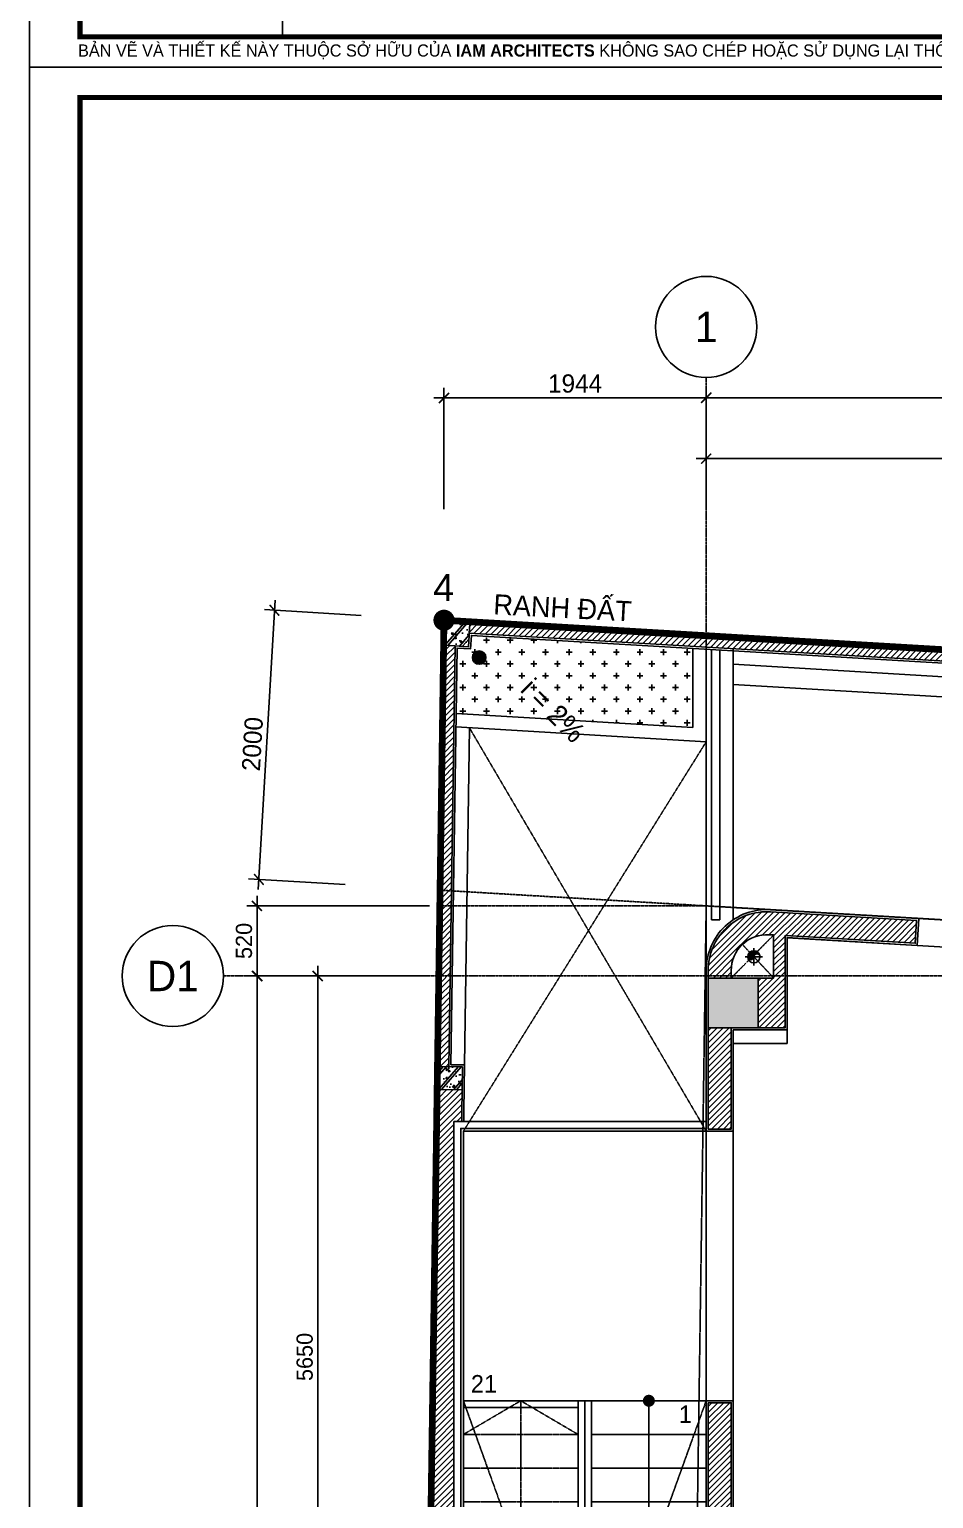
# Model space of a CAD drawing. Header units: inches. Extents: x 1721084 to 1854744, y 225101 to 488646.
# Drawn here: x 1721084 to 1727786, y 371985 to 382881 of the extents above; entities that cross this region are included whole.
import ezdxf
from ezdxf.enums import TextEntityAlignment as Align
from ezdxf.xclip import XClip

# ---------------------------------------------------------------- set-up
doc = ezdxf.new("R2010")
doc.units = ezdxf.units.IN
doc.header["$MEASUREMENT"] = 0
doc.header["$XCLIPFRAME"] = 0
doc.set_wipeout_variables(frame=1)
for name, pattern in [('X-PL-GF$0$X-GRID-T1$0$CENTER2', [1.125, 0.75, -0.125, 0.125, -0.125]), ('X-PL-GF$0$X-PL-GF$0$CENTER2', [1.125, 0.75, -0.125, 0.125, -0.125]), ('X-PL-GF$0$X-PL-GF$0$DASHDOTX2', [2, 1, -0.5, 0, -0.5]), ('X-PL-GF$0$X-PL-GF$0$DASHED', [0.75, 0.5, -0.25]), ('X-PL-GF$0$X-PL-GF$0$HIDDEN2', [0.1875, 0.125, -0.0625])]:
    doc.linetypes.add(name, pattern=pattern)
for name, color, linetype in [('A-ANNO-DIM 100', 252, 'Continuous'), ('I.A.M TITLEBLOCK - A2 -H$0$A-TBLK-TEXT', 250, 'Continuous'), ('X-PL-GF$0$A-ANNO-NOTE-ENG', 250, 'Continuous'), ('X-PL-GF$0$A-FURN-EQPM', 250, 'Continuous'), ('X-PL-GF$0$X-GRID-T1$0$A-ANNO-DIM 75', 2, 'Continuous'), ('X-PL-GF$0$X-GRID-T1$0$A-GRID', 9, 'X-PL-GF$0$X-GRID-T1$0$CENTER2'), ('X-PL-GF$0$X-GRID-T1$0$A-GRID-SYMB', 5, 'Continuous'), ('X-PL-GF$0$X-PL-GF$0$A-ANNO-MARK', 250, 'Continuous'), ('X-PL-GF$0$X-PL-GF$0$A-ANNO-RNAM', 250, 'Continuous'), ('X-PL-GF$0$X-PL-GF$0$A-FLOR', 250, 'Continuous'), ('X-PL-GF$0$X-PL-GF$0$A-FLOR-ABOV', 250, 'X-PL-GF$0$X-PL-GF$0$HIDDEN2'), ('X-PL-GF$0$X-PL-GF$0$A-FLOR-COLS-CONC', 250, 'Continuous'), ('X-PL-GF$0$X-PL-GF$0$A-FLOR-DRAN', 250, 'Continuous'), ('X-PL-GF$0$X-PL-GF$0$A-FLOR-HDRL', 250, 'Continuous'), ('X-PL-GF$0$X-PL-GF$0$A-FLOR-PATT', 250, 'Continuous'), ('X-PL-GF$0$X-PL-GF$0$A-FLOR-STRS', 250, 'Continuous'), ('X-PL-GF$0$X-PL-GF$0$A-FLOR-STRS-NOTE', 250, 'Continuous'), ('X-PL-GF$0$X-PL-GF$0$A-FLOR-WALL', 250, 'Continuous'), ('X-PL-GF$0$X-PL-GF$0$A-FLOR-WALL-FNSH', 250, 'Continuous'), ('X-PL-GF$0$X-PL-GF$0$A-FLOR-WALL-PATT', 250, 'Continuous'), ('X-PL-GF$0$X-PL-GF$0$A-GRID', 250, 'X-PL-GF$0$X-PL-GF$0$CENTER2'), ('X-PL-GF$0$X-PL-GF$0$A-LAND-GRAS', 89, 'Continuous'), ('X-PL-GF$0$X-PL-GF$0$A-SECT-MED', 250, 'Continuous'), ('X-PL-GF$0$X-PL-GF$0$A-SECT-PATT', 250, 'Continuous'), ('X-PL-GF$0$X-PL-GF$0$A-SECT-STEL', 12, 'Continuous'), ('X-PL-GF$0$X-PL-GF$0$A-XREF', 250, 'Continuous'), ('X-PL-GF$0$X-PL-GF$0$B-RanhHienTrang', 250, 'Continuous'), ('X-PL-GF$0$X-PL-GF$0$CGXD', 250, 'Continuous'), ('X-PL-GF$0$XREF2$0$A-FLOR-COLS-CONC', 250, 'Continuous'), ('X-PL-GF$0$XREF2$0$A-FLOR-PATT', 250, 'Continuous')]:
    doc.layers.add(name, color=color, linetype=linetype)
doc.layers.add('X-PL-GF$0$X-PL-GF$0$B-SoHieuDiem', color=250, linetype='Continuous', plot=False)
doc.layers.add('X-PL-GF$0$X-PL-GF$0$B-SoHieuDiem1', color=250, linetype='Continuous', plot=False)
doc.styles.add('I.A.M TITLEBLOCK - A2 -H$0$TITLE BLOCK', font='arial.ttf')
doc.styles.add('X-PL-GF$0$HDUNGARC', font='vn_vni.shx')
doc.styles.add('X-PL-GF$0$X-GRID-T1$0$HDUNGARC', font='vn_vni.shx')
doc.styles.add('X-PL-GF$0$X-GRID-T1$0$SYMBTEXT', font='VAVON_.TTF')
doc.styles.add('X-PL-GF$0$X-PL-GF$0$HDUNGARC', font='vn_vni.shx')
doc.styles.add('X-PL-GF$0$X-PL-GF$0$SYMBTEXT', font='VAVON_.TTF')
doc.styles.add('X-PL-GF$0$X-PL-GF$0$VHELVEB', font='VHELVEB0.TTF')
doc.dimstyles.new('X-PL-GF$0$X-GRID-T1$0$DIM-75', dxfattribs={"dimscale": 75, "dimtxt": 1.6, "dimasz": 1, "dimexe": 1, "dimexo": 1, "dimgap": 0.5, "dimtad": 1, "dimdec": 0, "dimzin": 0, "dimdsep": 46, "dimtxsty": 'X-PL-GF$0$X-GRID-T1$0$HDUNGARC', "dimblk": 'X-PL-GF$0$X-GRID-T1$0$_ArchTick', "dimcen": 2, "dimdle": 1, "dimclrd": 256, "dimclre": 9, "dimclrt": 3, "dimadec": 0, "dimazin": 0, "dimtfac": 1, "dimtdec": 0, "dimtix": 1, "dimtmove": 2, "dimatfit": 2, "dimfxl": 1, "dimtolj": 1, "dimtzin": 0, "dimarcsym": 2})
doc.dimstyles.new('X-PL-GF$0$X-PL-GF$0$DIM-75', dxfattribs={"dimscale": 75, "dimtxt": 1.8, "dimasz": 1, "dimexe": 1, "dimexo": 1, "dimgap": 0.5, "dimtad": 1, "dimdec": 0, "dimzin": 0, "dimdsep": 46, "dimtxsty": 'X-PL-GF$0$X-PL-GF$0$HDUNGARC', "dimblk": 'X-PL-GF$0$X-PL-GF$0$_ArchTick', "dimcen": 2, "dimdle": 1, "dimclrd": 256, "dimclre": 9, "dimclrt": 3, "dimadec": 0, "dimazin": 0, "dimtfac": 1, "dimtdec": 0, "dimtix": 1, "dimtmove": 2, "dimatfit": 2, "dimfxl": 1, "dimtolj": 1, "dimtzin": 0, "dimarcsym": 2})
pattern_1 = [(54, (0, 0), (143.9781, -2.5131), [15, -165]), (359, (0, 0), (-38.1767, 148.1362), [12, -132]), (104.4514, (12, -0.21), (105.8015, 145.623), [12.748, -140.2284]), (50.1842, (-2.79, 39.9), (215.2375, -18.1338), [22.5, -247.5]), (100.6356, (15.15, 38.4), (172.887, 207.3887), [19.122, -210.3426]), (355.1842, (-2.8, 39.9), (172.8868, 207.389), [18, -198]), (25, (17.86, 31.32), (124.7077, -72), [15, -165]), (330, (17.86, 31.32), (38.4277, 148.0713), [12, -132]), (75.4514, (28.25, 25.32), (163.1355, 76.0712), [12.748, -140.2284]), (41.5, (0, 0), (-2.21825, 66.58623), [0, -130.4, 0, -134, 0, -132.5]), (11.5, (0, 0), (46.9832, 82.36035), [0, -76.4, 0, -127.4, 0, -50.5]), (331.5, (-44.49, -3.11), (106.81908, 2.94753), [0, -50, 0, -156, 0, -207]), (321.5, (-64.44, -4.51), (114.9565, 28.1084), [0, -65, 0, -103.6, 0, -147]), (49, (0, 0), (-64.1503, 55.765), []), (49, (-1.71, 24.44), (-64.1503, 55.765), [])]

# ---------------------------------------------------------------- blocks, each defined once
blk = doc.blocks.new('X-PL-GF$0$PHEU THU 115X115')
for p, q in [((-15, -24), (14, -24)), ((-15, -91), (14, -91))]:
    blk.add_line(p, q)
for points in [[(-9, -54), (-43, -54)], [(-43, -61), (-9, -61)], [(36, -43), (-36, -43)], [(-36, -49), (36, -49)], [(-36, -66), (36, -66)], [(36, -72), (-36, -72)], [(30, -30), (30, -30), (-31, -30)], [(-31, -37), (30, -37)], [(-31, -78), (30, -78)], [(30, -85), (30, -85), (-31, -85)], [(9, -54), (43, -54)], [(43, -61), (9, -61)]]:
    blk.add_lwpolyline(points)
for radius in [51.5, 46.6, 4.59]:
    blk.add_circle((0, -58), radius)
for centre, radius, start, end in [((-43, -57), 3.31, 102.6911, 257.3089), ((-36, -46), 2.86, 91.5923, 268.4077), ((-36, -69), 2.86, 91.5923, 268.4077), ((-31, -34), 3.25, 95.4785, 264.5215), ((-31, -81), 3.25, 95.4785, 264.5215), ((-11, -57), 3.57, 295.1985, 64.8015), ((10, -57), 3.57, 115.1985, 244.8015), ((30, -34), 3.26, 278.0597, 81.9403), ((30, -81), 3.26, 278.0597, 81.9403), ((36, -46), 2.92, 282.0282, 77.9718), ((36, -69), 2.92, 282.0282, 77.9718), ((42, -57), 3.31, 282.6911, 77.3089)]:
    blk.add_arc(centre, radius, start, end)
for points in [[(14, -24), (17, -22), (15, -19), (10, -17), (-1, -16), (-13, -18), (-17, -21), (-18, -23), (-15, -24)], [(14, -91), (17, -93), (15, -96), (10, -98), (-1, -99), (-13, -97), (-17, -94), (-18, -92), (-15, -91)]]:
    blk.add_spline(points, degree=3)
blk = doc.blocks.new('X-PL-GF$0$XREF2')
at = {"layer": 'X-PL-GF$0$XREF2$0$A-FLOR-PATT'}
h = blk.add_hatch(dxfattribs=at)
h.set_pattern_fill('!BTCT', color=256, scale=25, pattern_type=2)
h.set_pattern_definition([(50, (0, 0), (179.315, -15.688), [18.75, -206.25]), (355, (0, 0), (-34.6878, 188.048), [15, -165]), (100.4514, (14.94, -1.3), (144.6273, 172.3599), [15.935, -175.2855]), (46.1842, (0, 50), (266.8103, -41.3798), [28.125, -309.375]), (96.6356, (22.23, 46.55), (233.6657, 243.5295), [23.9026, -262.9282]), (351.1842, (0, 50), (233.6655, 243.5297), [22.5, -247.5]), (21, (25, 37.5), (149.2268, -100.6547), [18.75, -206.25]), (326, (25, 37.5), (60.8288, 181.2875), [15, -165]), (71.4514, (37.44, 29.11), (210.0557, 80.6326), [15.935, -175.2855]), (37.5, (0, 0), (3.03996, 83.22346), [0, -163, 0, -167.5, 0, -165.625]), (7.5, (0, 0), (65.7674, 98.60293), [0, -95.5, 0, -159.25, 0, -63.125]), (327.5, (-55.75, 0), (133.4556, -5.63872), [0, -62.5, 0, -195, 0, -258.75]), (317.5, (-80.75, 0), (145.79654, 25.02625), [0, -81.25, 0, -129.5, 0, -183.75]), (45, (0, 0), (-75.1301, 75.1301), []), (45, (0, 30.62), (-75.1301, 75.1301), [])])
h.paths.add_polyline_path([(20685, 3915), (20685, 4285), (20315, 4285), (20315, 3915)])
h.paths.add_polyline_path([(20685, 375), (20685, 685), (19915, 685), (19915, 375)])
h.paths.add_polyline_path([(15485, -985), (15485, -715), (14815, -715), (14815, -985)])
h.paths.add_polyline_path([(15385, 3915), (15385, 4385), (15015, 4385), (15015, 3915)])
h.paths.add_polyline_path([(8785, 5465), (8785, 5935), (8215, 5935), (8215, 5465)])
h.paths.add_polyline_path([(4265, -985), (4735, -985), (4735, -615), (4265, -615)])
h.paths.add_polyline_path([(385, 15), (385, 385), (15, 385), (15, 15)])
h.paths.add_polyline_path([(15, 5935), (15, 5465), (585, 5465), (585, 5935)])
h.paths.add_polyline_path([(4735, 11576), (4265, 11603), (4265, 11215), (4735, 11215)])
h.paths.add_polyline_path([(8785, 11337), (8415, 11358), (8415, 10965), (8785, 10965)])
h.paths.add_polyline_path([(8785, -615), (8415, -615), (8415, -985), (8785, -985)])
h.paths.add_polyline_path([(15, 11335), (15, 10965), (385, 10965), (385, 11335)])
h.paths.add_polyline_path([(15485, 10941), (15015, 10969), (15015, 10665), (15485, 10665)])
h.paths.add_polyline_path([(20685, 10634), (20315, 10656), (20315, 10215), (20685, 10215)])
at = {"layer": 'X-PL-GF$0$XREF2$0$A-FLOR-COLS-CONC'}
blk.add_lwpolyline([(15, 11335), (385, 11335), (385, 10965), (15, 10965)], close=True, dxfattribs=at)
blk = doc.blocks.new('X-PL-GF$0$X-GRID-T1$0$_ArchTick')
at = {"color": 0, "linetype": 'ByBlock', "const_width": 0.15}
blk.add_lwpolyline([(-0.5, -0.48), (0.5, 0.52)], dxfattribs=at)
blk = doc.blocks.new('*D265')
at = {"layer": 'Defpoints', "color": 0, "transparency": 16777216}
for p in [(-2879, 11350), (-1991, 11350), (-2179, 5700)]:
    blk.add_point(p, dxfattribs=at)
at = {"layer": 'X-PL-GF$0$X-GRID-T1$0$A-ANNO-DIM 75', "color": 9, "lineweight": -2, "transparency": 16777216}
for p, q in [((-2066, 11350), (-2954, 11350)), ((-2254, 5700), (-2954, 5700))]:
    blk.add_line(p, q, dxfattribs=at)
at = {"layer": 'X-PL-GF$0$X-GRID-T1$0$A-ANNO-DIM 75', "lineweight": -2, "transparency": 16777216}
blk.add_line((-2879, 5625), (-2879, 11425), dxfattribs=at)
at = {"layer": 'X-PL-GF$0$X-GRID-T1$0$A-ANNO-DIM 75', "lineweight": -2, "transparency": 16777216, "xscale": 75, "yscale": 75, "zscale": 75}
for p, rotation in [((-2879, 11350), 90), ((-2879, 5700), 270)]:
    blk.add_blockref('X-PL-GF$0$X-GRID-T1$0$_ArchTick', p, dxfattribs=dict(at, rotation=rotation))
at = {"layer": 'X-PL-GF$0$X-GRID-T1$0$A-ANNO-DIM 75', "color": 3, "transparency": 16777216, "insert": (-2976, 8525), "char_height": 120, "attachment_point": 5, "rotation": 90, "style": 'X-PL-GF$0$X-GRID-T1$0$HDUNGARC'}
blk.add_mtext('\\A1;5650', dxfattribs=at)
blk = doc.blocks.new('*D266')
at = {"layer": 'Defpoints', "color": 0, "transparency": 16777216}
for p in [(-3329, 11870), (-1975, 11870), (-1991, 11350)]:
    blk.add_point(p, dxfattribs=at)
at = {"layer": 'X-PL-GF$0$X-GRID-T1$0$A-ANNO-DIM 75', "lineweight": -2, "transparency": 16777216}
blk.add_line((-3329, 11275), (-3329, 11945), dxfattribs=at)
at = {"layer": 'X-PL-GF$0$X-GRID-T1$0$A-ANNO-DIM 75', "color": 9, "lineweight": -2, "transparency": 16777216}
for p, q in [((-2050, 11870), (-3404, 11870)), ((-2066, 11350), (-3404, 11350))]:
    blk.add_line(p, q, dxfattribs=at)
at = {"layer": 'X-PL-GF$0$X-GRID-T1$0$A-ANNO-DIM 75', "lineweight": -2, "transparency": 16777216, "xscale": 75, "yscale": 75, "zscale": 75}
for p, rotation in [((-3329, 11870), 90), ((-3329, 11350), 270)]:
    blk.add_blockref('X-PL-GF$0$X-GRID-T1$0$_ArchTick', p, dxfattribs=dict(at, rotation=rotation))
at = {"layer": 'X-PL-GF$0$X-GRID-T1$0$A-ANNO-DIM 75', "color": 3, "transparency": 16777216, "insert": (-3426, 11610), "char_height": 120, "attachment_point": 5, "rotation": 90, "style": 'X-PL-GF$0$X-GRID-T1$0$HDUNGARC'}
blk.add_mtext('\\A1;520', dxfattribs=at)
blk = doc.blocks.new('*D267')
at = {"layer": 'Defpoints', "color": 0, "transparency": 16777216}
for p in [(-3329, 11350), (-1991, 11350), (-2179, -1000)]:
    blk.add_point(p, dxfattribs=at)
at = {"layer": 'X-PL-GF$0$X-GRID-T1$0$A-ANNO-DIM 75', "color": 9, "lineweight": -2, "transparency": 16777216}
for p, q in [((-2066, 11350), (-3404, 11350)), ((-2254, -1000), (-3404, -1000))]:
    blk.add_line(p, q, dxfattribs=at)
at = {"layer": 'X-PL-GF$0$X-GRID-T1$0$A-ANNO-DIM 75', "lineweight": -2, "transparency": 16777216}
blk.add_line((-3329, -1075), (-3329, 11425), dxfattribs=at)
at = {"layer": 'X-PL-GF$0$X-GRID-T1$0$A-ANNO-DIM 75', "lineweight": -2, "transparency": 16777216, "xscale": 75, "yscale": 75, "zscale": 75}
for p, rotation in [((-3329, 11350), 90), ((-3329, -1000), 270)]:
    blk.add_blockref('X-PL-GF$0$X-GRID-T1$0$_ArchTick', p, dxfattribs=dict(at, rotation=rotation))
at = {"layer": 'X-PL-GF$0$X-GRID-T1$0$A-ANNO-DIM 75', "color": 3, "transparency": 16777216, "insert": (-3426, 5175), "char_height": 120, "attachment_point": 5, "rotation": 90, "style": 'X-PL-GF$0$X-GRID-T1$0$HDUNGARC'}
blk.add_mtext('\\A1;12350', dxfattribs=at)
blk = doc.blocks.new('X-PL-GF$0$X-GRID-T1$0$SYMB-GRID')
blk.add_circle((0, 0), 5)
at = {"color": 2, "style": 'X-PL-GF$0$X-GRID-T1$0$SYMBTEXT', "flags": 4}
blk.add_attdef('NUM', text='', height=3, dxfattribs=at).set_placement((0, 0), align=Align.MIDDLE)
blk = doc.blocks.new('*D274')
at = {"layer": 'Defpoints', "color": 0, "transparency": 16777216}
for p in [(4500, 15188), (0, 14738), (4500, 14738)]:
    blk.add_point(p, dxfattribs=at)
at = {"layer": 'X-PL-GF$0$X-GRID-T1$0$A-ANNO-DIM 75', "color": 9, "lineweight": -2, "transparency": 16777216}
for p, q in [((0, 14813), (0, 15263)), ((4500, 14813), (4500, 15263))]:
    blk.add_line(p, q, dxfattribs=at)
at = {"layer": 'X-PL-GF$0$X-GRID-T1$0$A-ANNO-DIM 75', "lineweight": -2, "transparency": 16777216}
blk.add_line((-75, 15188), (4575, 15188), dxfattribs=at)
at = {"layer": 'X-PL-GF$0$X-GRID-T1$0$A-ANNO-DIM 75', "lineweight": -2, "transparency": 16777216, "xscale": 75, "yscale": 75, "zscale": 75, "rotation": 180}
blk.add_blockref('X-PL-GF$0$X-GRID-T1$0$_ArchTick', (0, 15188), dxfattribs=at)
at = {"layer": 'X-PL-GF$0$X-GRID-T1$0$A-ANNO-DIM 75', "lineweight": -2, "transparency": 16777216, "xscale": 75, "yscale": 75, "zscale": 75}
blk.add_blockref('X-PL-GF$0$X-GRID-T1$0$_ArchTick', (4500, 15188), dxfattribs=at)
at = {"layer": 'X-PL-GF$0$X-GRID-T1$0$A-ANNO-DIM 75', "color": 3, "transparency": 16777216, "insert": (2250, 15286), "char_height": 120, "attachment_point": 5, "style": 'X-PL-GF$0$X-GRID-T1$0$HDUNGARC'}
blk.add_mtext('\\A1;4500', dxfattribs=at)
blk = doc.blocks.new('*D273')
at = {"layer": 'Defpoints', "color": 0, "transparency": 16777216}
for p in [(25600, 15638), (0, 14738), (25600, 14738)]:
    blk.add_point(p, dxfattribs=at)
at = {"layer": 'X-PL-GF$0$X-GRID-T1$0$A-ANNO-DIM 75', "color": 9, "lineweight": -2, "transparency": 16777216}
for p, q in [((0, 14813), (0, 15713)), ((25600, 14813), (25600, 15713))]:
    blk.add_line(p, q, dxfattribs=at)
at = {"layer": 'X-PL-GF$0$X-GRID-T1$0$A-ANNO-DIM 75', "lineweight": -2, "transparency": 16777216}
blk.add_line((-75, 15638), (25675, 15638), dxfattribs=at)
at = {"layer": 'X-PL-GF$0$X-GRID-T1$0$A-ANNO-DIM 75', "lineweight": -2, "transparency": 16777216, "xscale": 75, "yscale": 75, "zscale": 75, "rotation": 180}
blk.add_blockref('X-PL-GF$0$X-GRID-T1$0$_ArchTick', (0, 15638), dxfattribs=at)
at = {"layer": 'X-PL-GF$0$X-GRID-T1$0$A-ANNO-DIM 75', "lineweight": -2, "transparency": 16777216, "xscale": 75, "yscale": 75, "zscale": 75}
blk.add_blockref('X-PL-GF$0$X-GRID-T1$0$_ArchTick', (25600, 15638), dxfattribs=at)
at = {"layer": 'X-PL-GF$0$X-GRID-T1$0$A-ANNO-DIM 75', "color": 3, "transparency": 16777216, "insert": (12800, 15736), "char_height": 120, "attachment_point": 5, "style": 'X-PL-GF$0$X-GRID-T1$0$HDUNGARC'}
blk.add_mtext('\\A1;25600', dxfattribs=at)
blk = doc.blocks.new('X-PL-GF$0$X-PL-GF$0$RANH DAT')
at = {"color": 20, "linetype": 'X-PL-GF$0$X-PL-GF$0$DASHDOTX2', "ltscale": 4, "const_width": 50}
blk.add_lwpolyline([(-11627, -102), (-11627, -102), (0, 0), (992, 14374), (-5111, 14734), (-10634, 15060), (-41580, 16886), (-41828, -102), (-17867, -102), (-11627, -102)], dxfattribs=at)
at = {"layer": 'X-PL-GF$0$X-PL-GF$0$B-SoHieuDiem1', "const_width": 78.4}
blk.add_lwpolyline([(-41619, 16889, 1), (-41541, 16883, 1)], format="xyb", close=True, dxfattribs=at)
at = {"layer": 'X-PL-GF$0$X-PL-GF$0$A-ANNO-RNAM', "insert": (-40701, 16978), "char_height": 150, "width": 5649.76, "attachment_point": 5, "rotation": 357, "style": 'X-PL-GF$0$X-PL-GF$0$SYMBTEXT'}
blk.add_mtext('RANH ÑAÁT', dxfattribs=at)
at = {"layer": 'X-PL-GF$0$X-PL-GF$0$B-SoHieuDiem', "style": 'X-PL-GF$0$X-PL-GF$0$VHELVEB'}
blk.add_text('4', height=200, dxfattribs=at).set_placement((-41660, 17028))
blk = doc.blocks.new('X-PL-GF$0$X-PL-GF$0$_ArchTick')
at = {"color": 0, "linetype": 'ByBlock', "const_width": 0.15}
blk.add_lwpolyline([(-0.5, -0.48), (0.5, 0.52)], dxfattribs=at)
blk = doc.blocks.new('*D694')
at = {"layer": 'Defpoints', "color": 0, "transparency": 16777216}
for p in [(-3199, 14062), (-2483, 14020), (-2601, 12023)]:
    blk.add_point(p, dxfattribs=at)
at = {"layer": 'X-PL-GF$0$X-PL-GF$0$A-ANNO-MARK', "lineweight": -2, "transparency": 16777216}
blk.add_line((-3322, 11991), (-3195, 14137), dxfattribs=at)
at = {"layer": 'X-PL-GF$0$X-PL-GF$0$A-ANNO-MARK', "color": 9, "lineweight": -2, "transparency": 16777216}
for p, q in [((-2558, 14024), (-3274, 14067)), ((-2676, 12028), (-3392, 12070))]:
    blk.add_line(p, q, dxfattribs=at)
at = {"layer": 'X-PL-GF$0$X-PL-GF$0$A-ANNO-MARK', "lineweight": -2, "transparency": 16777216, "xscale": 75, "yscale": 75, "zscale": 75}
for p, rotation in [((-3199, 14062), 86.62271533664098), ((-3317, 12066), 266.622715336641)]:
    blk.add_blockref('X-PL-GF$0$X-PL-GF$0$_ArchTick', p, dxfattribs=dict(at, rotation=rotation))
at = {"layer": 'X-PL-GF$0$X-PL-GF$0$A-ANNO-MARK', "color": 3, "transparency": 16777216, "insert": (-3363, 13070), "char_height": 135, "attachment_point": 5, "rotation": 86.6227, "style": 'X-PL-GF$0$X-PL-GF$0$HDUNGARC'}
blk.add_mtext('\\A1;2000', dxfattribs=at)
blk = doc.blocks.new('*D695')
at = {"layer": 'Defpoints', "color": 0, "transparency": 16777216}
for p in [(0, 15638), (-1944, 14738), (0, 14738)]:
    blk.add_point(p, dxfattribs=at)
at = {"layer": 'X-PL-GF$0$X-PL-GF$0$A-ANNO-MARK', "color": 9, "lineweight": -2, "transparency": 16777216}
for p, q in [((-1944, 14813), (-1944, 15713)), ((0, 14813), (0, 15713))]:
    blk.add_line(p, q, dxfattribs=at)
at = {"layer": 'X-PL-GF$0$X-PL-GF$0$A-ANNO-MARK', "lineweight": -2, "transparency": 16777216}
blk.add_line((-2019, 15638), (75, 15638), dxfattribs=at)
at = {"layer": 'X-PL-GF$0$X-PL-GF$0$A-ANNO-MARK', "lineweight": -2, "transparency": 16777216, "xscale": 75, "yscale": 75, "zscale": 75, "rotation": 180}
blk.add_blockref('X-PL-GF$0$X-PL-GF$0$_ArchTick', (-1944, 15638), dxfattribs=at)
at = {"layer": 'X-PL-GF$0$X-PL-GF$0$A-ANNO-MARK', "lineweight": -2, "transparency": 16777216, "xscale": 75, "yscale": 75, "zscale": 75}
blk.add_blockref('X-PL-GF$0$X-PL-GF$0$_ArchTick', (0, 15638), dxfattribs=at)
at = {"layer": 'X-PL-GF$0$X-PL-GF$0$A-ANNO-MARK', "color": 3, "transparency": 16777216, "insert": (-972, 15743), "char_height": 135, "attachment_point": 5, "style": 'X-PL-GF$0$X-PL-GF$0$HDUNGARC'}
blk.add_mtext('\\A1;1944', dxfattribs=at)
blk = doc.blocks.new('X-PL-GF$0$X-PL-GF$0$NM 90')
h = blk.add_hatch()
h.set_pattern_fill('DASH', color=8, scale=400)
h.paths.add_polyline_path([(0, 45, 1), (0, 0)])
h.paths.add_polyline_path([(0, 45), (0, 0), (45, 0, 0.4142136)])
h.paths.add_polyline_path([(45, 0), (0, 0, -1), (0, -45, 0.4142136)])
h = blk.add_hatch()
h.set_pattern_fill('DASH', color=256, scale=400)
h.paths.add_polyline_path([(0, 45, 1), (0, 0)])
h.paths.add_polyline_path([(0, 45), (0, 0), (45, 0, 0.4142136)])
h.paths.add_polyline_path([(45, 0), (0, 0, -1), (0, -45, 0.4142136)])
h = blk.add_hatch()
h.set_pattern_fill('DASH', color=8, scale=400)
h.paths.add_polyline_path([(0, 45, 1), (0, 0)])
h.paths.add_polyline_path([(0, 45), (0, 0), (45, 0, 0.4142136)])
h.paths.add_polyline_path([(45, 0), (0, 0, -1), (0, -45, 0.4142136)])
h = blk.add_hatch(color=8)
h.dxf.hatch_style = 1
h.paths.add_polyline_path([(0, 45, 1), (0, 0)])
h.paths.add_polyline_path([(0, 45), (0, 0), (45, 0, 0.4142136)])
h.paths.add_polyline_path([(45, 0), (0, 0, -1), (0, -45, 0.4142136)])
at = {"color": 8}
for points in [[(65, 0), (-65, 0)], [(0, 65), (0, -65)]]:
    blk.add_lwpolyline(points, dxfattribs=at)
blk.add_circle((0, 0), 45)
for centre, start, end in [((0, 22.5), 90, 270), ((0, -22.5), 270, 90)]:
    blk.add_arc(centre, 22.5, start, end)
blk = doc.blocks.new('X-PL-GF$0$X-PL-GF$0$thangGF1')
at = {"layer": 'X-PL-GF$0$X-PL-GF$0$A-FLOR-ABOV', "ltscale": 10}
for points in [[(-1800, 6050), (-1375, 6300), (-950, 6050)], [(-950, 6300), (-1800, 6300)], [(-1375, 6300), (-1375, 3550)], [(-950, 6050), (-1800, 6050)], [(-950, 5800), (-1800, 5800)], [(-950, 5550), (-1800, 5550)], [(-950, 5300), (-1800, 5300)], [(-950, 5050), (-1800, 5050)], [(-950, 4800), (-1800, 4800)], [(-950, 4550), (-1800, 4550)], [(-950, 4300), (-1800, 4300)], [(-950, 4050), (-1800, 4050)], [(-425, 1300), (-425, 4050)], [(-425, 4050), (0, 4050)], [(-950, 3800), (-1800, 3800)], [(-850, 3800), (0, 3800)], [(-1375, 3550), (-1800, 3550)], [(-850, 3550), (0, 3550)], [(-850, 3300), (0, 3300)], [(-850, 3050), (0, 3050)], [(-850, 2800), (0, 2800)], [(-850, 2550), (0, 2550)], [(-850, 2300), (0, 2300)], [(-850, 2050), (0, 2050)], [(-850, 1800), (0, 1800)], [(-850, 1550), (0, 1550)], [(-850, 1550), (-425, 1300), (0, 1550)], [(-850, 1300), (0, 1300)]]:
    blk.add_lwpolyline(points, dxfattribs=at)
at = {"layer": 'X-PL-GF$0$X-PL-GF$0$A-FLOR-HDRL'}
for points in [[(0, 8370), (-1870, 8370), (-1870, -820), (0, -820)], [(0, 8320), (-1820, 8320), (-1820, -770), (0, -770)], [(-900, 1300), (-900, 6300)]]:
    blk.add_lwpolyline(points, dxfattribs=at)
at = {"layer": 'X-PL-GF$0$X-PL-GF$0$A-FLOR-STRS'}
for points in [[(0, 8300), (-1800, 8300), (-1800, -750), (0, -750)], [(0, 4425), (0, 8300)], [(-1800, 1300), (-850, 1300), (-850, 6300)], [(0, 6300), (-950, 6300), (-950, 1300)], [(-850, 6050), (0, 6050)], [(-850, 5800), (0, 5800)], [(-850, 5550), (0, 5550)], [(-850, 5300), (0, 5300)], [(-850, 5050), (0, 5050)], [(-850, 4800), (0, 4800)], [(-850, 4550), (0, 4550)], [(-850, 4175), (0, 4425)], [(-850, 4300), (-425, 4300)], [(-850, 3925), (0, 4175)], [(0, -730), (0, 4175)], [(-1800, 3425), (-950, 3675)], [(-1800, 3175), (-950, 3425)], [(-950, 3300), (-1375, 3300)], [(-950, 3050), (-1800, 3050)], [(-950, 2800), (-1800, 2800)], [(-950, 2550), (-1800, 2550)], [(-950, 2300), (-1800, 2300)], [(-950, 2050), (-1800, 2050)], [(-950, 1800), (-1800, 1800)], [(-950, 1550), (-1800, 1550)]]:
    blk.add_lwpolyline(points, dxfattribs=at)
at = {"layer": 'X-PL-GF$0$X-PL-GF$0$A-FLOR-STRS-NOTE', "color": 174, "const_width": 45}
for points in [[(-447, 6300, -1), (-403, 6300, -1)], [(-1397, 1300, -1), (-1353, 1300, -1)]]:
    blk.add_lwpolyline(points, format="xyb", close=True, dxfattribs=at)
at = {"layer": 'X-PL-GF$0$X-PL-GF$0$A-FLOR-STRS-NOTE', "color": 174, "ltscale": 400, "const_width": 20}
for points in [[(-850, 4548), (-425, 4298), (0, 4548)], [(-1800, 3050), (-1375, 3300), (-950, 3050)]]:
    blk.add_lwpolyline(points, dxfattribs=at)
at = {"layer": 'X-PL-GF$0$X-PL-GF$0$A-SECT-STEL', "color": 174}
for points in [[(-425, 4300), (-425, 6300)], [(-1375, 3300), (-1375, 1300)]]:
    blk.add_lwpolyline(points, dxfattribs=at)
blk = doc.blocks.new('I.A.M TITLEBLOCK - A2 -H')
at = {"const_width": 0.5}
blk.add_lwpolyline([(5, 3), (592, 3), (590, 417), (5, 417)], close=True, dxfattribs=at)
at = {"layer": 'Defpoints'}
blk.add_lwpolyline([(0, 420), (594, 420), (594, 0), (0, 0)], close=True, dxfattribs=at)
at = {"layer": 'Defpoints', "color": 8}
blk.add_lwpolyline([(5, 3), (25, 3), (25, 13), (5, 13)], close=True, dxfattribs=at)
at = {"layer": 'I.A.M TITLEBLOCK - A2 -H$0$A-TBLK-TEXT', "color": 2, "lineweight": 0, "insert": (4.81, 2.24), "char_height": 1.2, "width": 216.8663, "attachment_point": 1, "style": 'I.A.M TITLEBLOCK - A2 -H$0$TITLE BLOCK'}
blk.add_mtext('\\pt1.8;{\\fVNI-Avo|b0|i0|c0|p2;BAÛN VEÕ VAØ THIEÁT KEÁ NAØY THUOÄC SÔÛ HÖÕU CUÛA \\fVNI-Avo|b1|i0|c0|p2;IAM ARCHITECTS\\fVNI-Avo|b0|i0|c0|p2; KHOÂNG SAO CHEÙP HOAËC SÖÛ DUÏNG LAÏI THOÂNG TIN KHI CHÖAÑÖÔÏC SÖÏ ÑOÀNG YÙ. TAÁT CAÛ CAÙC KÍCH THÖÔÙC TREÂN BAÛN VEÕ PHAÛI ÑÖÔÏC KIEÅM TRA THÖÏC TEÁ TAÏI COÂNG TRÖÔØNG TRÖÔÙC KHI THI COÂNG.}', dxfattribs=at)
blk = doc.blocks.new('X-PL-GF$0$X-GRID-T1')
at = {"layer": 'X-PL-GF$0$X-GRID-T1$0$A-GRID', "ltscale": 8}
blk.add_line((0, 15788.2), (0, -4800), dxfattribs=at)
for points in [[(0, 11870), (-1974.7, 11870)], [(0, 11870), (27300, 10259)], [(-3578.7, 11350), (10959.4, 11350)]]:
    blk.add_lwpolyline(points, dxfattribs=at)
at = {"layer": 'X-PL-GF$0$X-GRID-T1$0$A-GRID-SYMB'}
ref = blk.add_blockref('X-PL-GF$0$X-GRID-T1$0$SYMB-GRID', (0, 16163.2), dxfattribs=dict(at, xscale=75, yscale=75, zscale=75))
ref.add_attrib('NUM', '1', dxfattribs={"layer": '0', "color": 2, "height": 225, "style": 'X-PL-GF$0$X-GRID-T1$0$SYMBTEXT'}).set_placement((0, 16163.2), align=Align.MIDDLE)
ref = blk.add_blockref('X-PL-GF$0$X-GRID-T1$0$SYMB-GRID', (-3953.7, 11350), dxfattribs=dict(at, xscale=75, yscale=75, zscale=75))
ref.add_attrib('NUM', 'D1', dxfattribs={"layer": '0', "color": 2, "height": 225, "style": 'X-PL-GF$0$X-GRID-T1$0$SYMBTEXT'}).set_placement((-3953.7, 11350), align=Align.MIDDLE)
at = {"layer": 'X-PL-GF$0$X-GRID-T1$0$A-ANNO-DIM 75'}
for base, p2, picture, middle in [((25600, 15638.2), (25600, 14738.2), '*D273', (12800, 15735.7)), ((4500, 15188.2), (4500, 14738.2), '*D274', (2250, 15285.7))]:
    dim = blk.add_linear_dim(base=base, p1=(0, 14738.2), p2=p2, dimstyle='X-PL-GF$0$X-GRID-T1$0$DIM-75', dxfattribs=at)
    dim.commit()
    dim.dimension.update_dxf_attribs({"geometry": picture, "text_midpoint": middle})
for base, p1, p2, picture, middle in [((-3328.7, 11870), (-1991.1, 11350), (-1974.7, 11870), '*D266', (-3426.2, 11610)), ((-3328.7, 11350), (-2178.7, -1000), (-1991.1, 11350), '*D267', (-3426.2, 5175)), ((-2878.7, 11350), (-2178.7, 5700), (-1991.1, 11350), '*D265', (-2976.2, 8525))]:
    dim = blk.add_linear_dim(base=base, p1=p1, p2=p2, angle=90, dimstyle='X-PL-GF$0$X-GRID-T1$0$DIM-75', dxfattribs=at)
    dim.commit()
    dim.dimension.update_dxf_attribs({"geometry": picture, "text_midpoint": middle})
blk = doc.blocks.new('X-PL-GF')
at = {"layer": 'X-PL-GF$0$X-PL-GF$0$A-FLOR-PATT'}
h = blk.add_hatch(dxfattribs=at)
h.set_pattern_fill('ANSI31', color=250, scale=250)
h.paths.add_polyline_path([(-1751.8, 13961.8), (-1755.9, 13892), (2068.3, 13666.3), (2072.4, 13736.2)])
h = blk.add_hatch(dxfattribs=at)
h.set_pattern_fill('ANSI31', color=250, scale=250)
h.paths.add_polyline_path([(-1908.8, 3691.6), (-2078.8, 3694.1), (-2125.6, 479.4), (-1955.6, 476.9)])
h.paths.add_polyline_path([(-2075.8, 3894.1), (-1905.9, 3891.6), (-1859.3, 7091.2), (-2029.2, 7093.7)])
h.paths.add_polyline_path([(-1809.5, 10505.9), (-1979.5, 10508.3), (-2026.3, 7293.7), (-1856.3, 7291.2)])
h.paths.add_polyline_path([(-1861.6, 13798), (-1931.5, 13802.2), (-1977, 10678.3), (-1907, 10677.3)])
h.paths.add_polyline_path([(-2103.6, -2815), (-2058.1, 308.4), (-2128.1, 309.4), (-2173.6, -2815)])
at = {"layer": 'X-PL-GF$0$X-PL-GF$0$A-FLOR-WALL-PATT'}
h = blk.add_hatch(dxfattribs=at)
h.set_pattern_fill('ANSI31', color=250, scale=250)
h.paths.add_polyline_path([(475.6, 11825.9, 0.4709201), (18.7, 11335), (185, 11335), (185, 11391.7, -0.4315854), (465.6, 11656.2), (500, 11654.2), (500, 11335), (385, 11335), (385, 10965), (585, 10965), (585, 11650.2), (1549, 11593.3), (1559, 11762)])
at = {"layer": 'X-PL-GF$0$X-PL-GF$0$A-LAND-GRAS', "ltscale": 40}
h = blk.add_hatch(dxfattribs=at)
h.set_pattern_fill('CROSS', color=256, scale=350)
h.paths.add_polyline_path([(-1746.9, 13776.3), (-1843.1, 13781.9), (-1853.9, 13296.7), (-100, 13193.2), (-100, 13779.2), (-1741, 13876.1)])
at = {"layer": 'X-PL-GF$0$X-PL-GF$0$A-SECT-PATT'}
h = blk.add_hatch(dxfattribs=at)
h.set_pattern_fill('!BTCT', color=256, scale=20, angle=4, pattern_type=2)
h.set_pattern_definition(pattern_1)
h.paths.add_polyline_path([(-1930.1, 13902.1), (-1931.5, 13802.2), (-1761.6, 13792.1), (-1755.9, 13892)])
h.paths.add_polyline_path([(-1751.8, 13961.8), (-1929, 13972.3), (-1930.1, 13902.1), (-1755.9, 13892)])
h = blk.add_hatch(dxfattribs=at)
h.set_pattern_fill('!BTCT', color=256, scale=20, angle=4, pattern_type=2)
h.set_pattern_definition(pattern_1)
h.paths.add_polyline_path([(-1979.5, 10508.3), (-1809.5, 10505.9), (-1808.3, 10590.9), (-1978.3, 10593.3)])
h.paths.add_polyline_path([(-1807, 10675.9), (-1977, 10678.3), (-1978.3, 10593.3), (-1808.3, 10590.9)])
at = {"layer": 'X-PL-GF$0$X-PL-GF$0$A-FLOR'}
for points in [[(-1855.3, 13196.6), (0, 13087.1), (0, 13773.3)], [(-1853.9, 13296.7), (-100, 13193.2), (-100, 13779.2)], [(0, 13773.3), (0, 11392.7)], [(200, 11766.8), (200, 13773.3)]]:
    blk.add_lwpolyline(points, dxfattribs=at)
at = {"layer": 'X-PL-GF$0$X-PL-GF$0$A-FLOR-ABOV', "ltscale": 10}
for points in [[(500, 11654.2), (185.1, 11335)], [(267.8, 11584.1), (500, 11335)]]:
    blk.add_lwpolyline(points, dxfattribs=at)
at = {"layer": 'X-PL-GF$0$X-PL-GF$0$A-FLOR-COLS-CONC'}
for points in [[(-1929, 13972.3), (-1751.8, 13961.8), (-1761.8, 13792.1), (-1931.5, 13802.2)], [(-1979.5, 10508.3), (-1977, 10678.3), (-1807, 10675.9), (-1809.5, 10505.9)]]:
    blk.add_lwpolyline(points, close=True, dxfattribs=at)
at = {"layer": 'X-PL-GF$0$X-PL-GF$0$A-FLOR-HDRL'}
blk.add_lwpolyline([(100, 13767.4), (100, 11767.4), (40, 11767.4), (40, 13771)], dxfattribs=at)
at = {"layer": 'X-PL-GF$0$X-PL-GF$0$A-FLOR-STRS'}
blk.add_lwpolyline([(200, 13511.1), (25591.2, 12012.7), (25600, 12162.4)], dxfattribs=at)
at = {"layer": 'X-PL-GF$0$X-PL-GF$0$A-FLOR-WALL'}
for points in [[(-1755.9, 13892), (-1751.8, 13961.8), (2072.4, 13736.2), (2068.3, 13666.3), (-1755.9, 13892)], [(-1907, 10677.3), (-1907, 10677.3), (-1861.6, 13798), (-1931.5, 13802.2), (-1977, 10678.3)]]:
    blk.add_lwpolyline(points, dxfattribs=at)
blk.add_lwpolyline([(15, 11335), (15, 11391.7, -0.4315854), (475.6, 11825.9), (1559, 11762), (1549, 11593.3), (585, 11650.2), (585, 10965), (385, 10965), (385, 11335), (500, 11335), (500, 11654.2), (465.6, 11656.2, 0.4315854), (185, 11391.7), (185, 11335), (15, 11335)], format="xyb", dxfattribs=at)
blk.add_lwpolyline([(-1979.5, 10508.3), (-1809.5, 10505.9), (-1856.3, 7291.2), (-2026.3, 7293.7)], close=True, dxfattribs=at)
at = {"layer": 'X-PL-GF$0$X-PL-GF$0$A-FLOR-WALL-FNSH'}
blk.add_lwpolyline([(2246.2, 13540.6), (2246.2, 13540.6), (2246.2, 13540.6), (2246.2, 13540.6), (2046.5, 13552.4), (2052.4, 13652.2), (-1741, 13876.1), (-1746.9, 13776.3), (-1846.8, 13782.1), (-1891.8, 10692.1), (-1791.8, 10690.6), (-1943.3, 291.7), (-2043.3, 293.2), (-2088.3, -2798.5), (-1988.3, -2800), (-1989.8, -2900), (0, -2900), (0, -2800), (200, -2800), (200, -2900), (3000, -2900), (3000, -2800)], dxfattribs=at)
at = {"layer": 'X-PL-GF$0$X-PL-GF$0$A-GRID', "ltscale": 10}
blk.add_lwpolyline([(0, 11870), (-1973, 11986.4)], dxfattribs=at)
at = {"layer": 'X-PL-GF$0$X-PL-GF$0$A-SECT-MED'}
for points in [[(2046.5, 13552.4), (200, 13661.3)], [(-1791.8, 10690.6), (-1755.4, 13190.7)]]:
    blk.add_lwpolyline(points, dxfattribs=at)
at = {"layer": 'X-PL-GF$0$A-FURN-EQPM', "color": 6, "xscale": -0.9708737864077668, "yscale": 0.9708737864077668, "zscale": 0.9708737864077668, "rotation": 180}
blk.add_blockref('X-PL-GF$0$PHEU THU 115X115', (-1682.9, 13655), dxfattribs=at)
at = {"layer": 'X-PL-GF$0$X-PL-GF$0$A-FLOR-DRAN', "rotation": 90}
blk.add_blockref('X-PL-GF$0$X-PL-GF$0$NM 90', (353.4, 11492.3), dxfattribs=at)
at = {"layer": 'X-PL-GF$0$A-ANNO-NOTE-ENG', "color": 3, "insert": (-1134.2, 13318.9), "char_height": 150, "attachment_point": 5, "rotation": 315.07651, "style": 'X-PL-GF$0$HDUNGARC'}
blk.add_mtext('i = 2%', dxfattribs=at)
at = {"layer": 'X-PL-GF$0$X-PL-GF$0$A-ANNO-MARK'}
dim = blk.add_linear_dim(base=(0, 15638.2), p1=(-1943.8, 14738.2), p2=(0, 14738.2), dimstyle='X-PL-GF$0$X-PL-GF$0$DIM-75', dxfattribs=at)
dim.commit()
dim.dimension.update_dxf_attribs({"geometry": '*D695', "text_midpoint": (-971.9, 15743.2)})
dim = blk.add_aligned_dim(p1=(-2600.9, 12023.5), p2=(-2483.1, 14020), distance=717.5, dimstyle='X-PL-GF$0$X-PL-GF$0$DIM-75', dxfattribs=at)
dim.commit()
dim.dimension.update_dxf_attribs({"geometry": '*D694', "text_midpoint": (-3363, 13070.2)})
blk.add_wipeout([(-1870, 1130), (0, 1130), (0, 10270), (-1870, 10270)]).dxf.layer = 'X-PL-GF$0$X-PL-GF$0$A-FLOR-STRS'
at = {"layer": 'X-PL-GF$0$X-PL-GF$0$A-FLOR-WALL-PATT'}
h = blk.add_hatch(dxfattribs=at)
h.set_pattern_fill('ANSI31', color=250, scale=250)
h.paths.add_polyline_path([(185, 6085), (185, 8185), (15, 8185), (15, 5935), (585, 5935), (585, 6085)])
h.paths.add_polyline_path([(185, 5315), (585, 5315), (585, 5465), (15, 5465), (15, 3215), (185, 3215)])
h.paths.add_polyline_path([(185, 1135), (15, 1135), (15, 385), (185, 385)])
h.paths.add_polyline_path([(15, 10215), (185, 10215), (185, 10965), (15, 10965)])
at = {"layer": 'X-PL-GF$0$X-PL-GF$0$A-FLOR-ABOV', "ltscale": 10}
for points in [[(-1755.4, 13190.7), (0, 10200)], [(-1799, 10200), (0, 13087.1)], [(-1800, 3200), (0, 8200)], [(-1800, 8200), (0, 3200)]]:
    blk.add_lwpolyline(points, dxfattribs=at)
at = {"layer": 'X-PL-GF$0$X-PL-GF$0$A-FLOR-STRS'}
for points in [[(-950, 8200), (-1800, 8200)], [(-950, 8150), (-1800, 8150)]]:
    blk.add_lwpolyline(points, dxfattribs=at)
at = {"layer": 'X-PL-GF$0$X-PL-GF$0$A-FLOR-WALL'}
blk.add_lwpolyline([(15, 10965), (185, 10965), (185, 10215), (15, 10215)], close=True, dxfattribs=at)
blk.add_lwpolyline([(15, 5935), (15, 5935), (15, 8185), (185, 8185), (185, 6085), (585, 6085), (585, 5935), (15, 5935), (15, 5935)], dxfattribs=at)
at = {"layer": 'X-PL-GF$0$X-PL-GF$0$A-FLOR-WALL-FNSH'}
for points in [[(15000, -2800), (15200, -2800), (15200, -3000), (-2191.3, -3000), (-1943.8, 13988.2), (34696.3, 11826)], [(0, 6100), (0, 8200), (200, 8200), (200, 6100)]]:
    blk.add_lwpolyline(points, dxfattribs=at)
blk.add_lwpolyline([(0, 10200), (0, 11392.7, -0.4315854), (476.5, 11841.9), (1574.9, 11777.1), (1563.1, 11577.4), (600, 11634.3), (600, 10950), (200, 10950), (200, 10200), (0, 10200)], format="xyb", dxfattribs=at)
at = {"layer": 'X-PL-GF$0$X-PL-GF$0$CGXD', "linetype": 'X-PL-GF$0$X-PL-GF$0$DASHED', "ltscale": 7}
blk.add_lwpolyline([(29109.2, 10152.2), (0, 11870), (-187.5, -998.5), (19532.6, -1000)], dxfattribs=at)
at = {"layer": 'X-PL-GF$0$X-PL-GF$0$A-FLOR-STRS'}
blk.add_blockref('X-PL-GF$0$X-PL-GF$0$thangGF1', (0, 1900), dxfattribs=at)
at = {"layer": 'X-PL-GF$0$X-PL-GF$0$A-XREF'}
for name in ['X-PL-GF$0$X-GRID-T1', 'X-PL-GF$0$XREF2']:
    blk.add_blockref(name, (0, 0), dxfattribs=at)
at = {"layer": 'X-PL-GF$0$X-PL-GF$0$B-RanhHienTrang'}
blk.add_blockref('X-PL-GF$0$X-PL-GF$0$RANH DAT', (39636.3, -2897.7), dxfattribs=at)
at = {"layer": 'X-PL-GF$0$A-ANNO-NOTE-ENG', "color": 3, "char_height": 130, "attachment_point": 5, "style": 'X-PL-GF$0$HDUNGARC'}
for s, insert in [('21', (-1647.6, 8325.7)), ('1', (-154.1, 8100.2))]:
    blk.add_mtext(s, dxfattribs=dict(at, insert=insert))

msp = doc.modelspace()

# ---------------------------------------------------------------- block references
ref = msp.add_blockref('X-PL-GF', (1726100.4, 364510.6))
XClip(ref).set_block_clipping_path([(-4378.678544014, -12850.407672127), (34696.321455986, 17749.592327873)])
at = {"layer": 'A-ANNO-DIM 100', "xscale": 75, "yscale": 75, "zscale": 75}
msp.add_blockref('I.A.M TITLEBLOCK - A2 -H', (1721083.5, 382601), dxfattribs=at)

# ---------------------------------------------------------------- next in the draw order: linework, layer by layer
at = {"layer": 'A-ANNO-DIM 100'}
msp.add_lwpolyline([(1746400.4, 374982.3), (1746400.4, 374640.6), (1748050.4, 374640.6), (1748050.4, 374190.6), (1748675.3, 374190.6), (1748675.3, 368890.6), (1746400.4, 368890.6), (1746400.4, 365195.6), (1746015.4, 365195.6), (1746000.4, 364610.6), (1745279.3, 363814.5), (1739685.4, 363814.5), (1739700.4, 368610.6), (1737315.4, 368595.6), (1737300.4, 363510.6), (1734900.4, 363510.6), (1734885.4, 363753.1), (1726893.3, 363737.8), (1726300.4, 365010.6), (1726300.4, 375360.6), (1726700.4, 375360.6), (1726700.4, 376144.8), (1746400.4, 374982.3)], dxfattribs=at)

# ---------------------------------------------------------------- next in the draw order: block references
at = {"layer": 'A-ANNO-DIM 100', "xscale": 75, "yscale": 75, "zscale": 75}
msp.add_blockref('I.A.M TITLEBLOCK - A2 -H', (1721083.5, 351101), dxfattribs=at)

doc.saveas('drawing.dxf')
